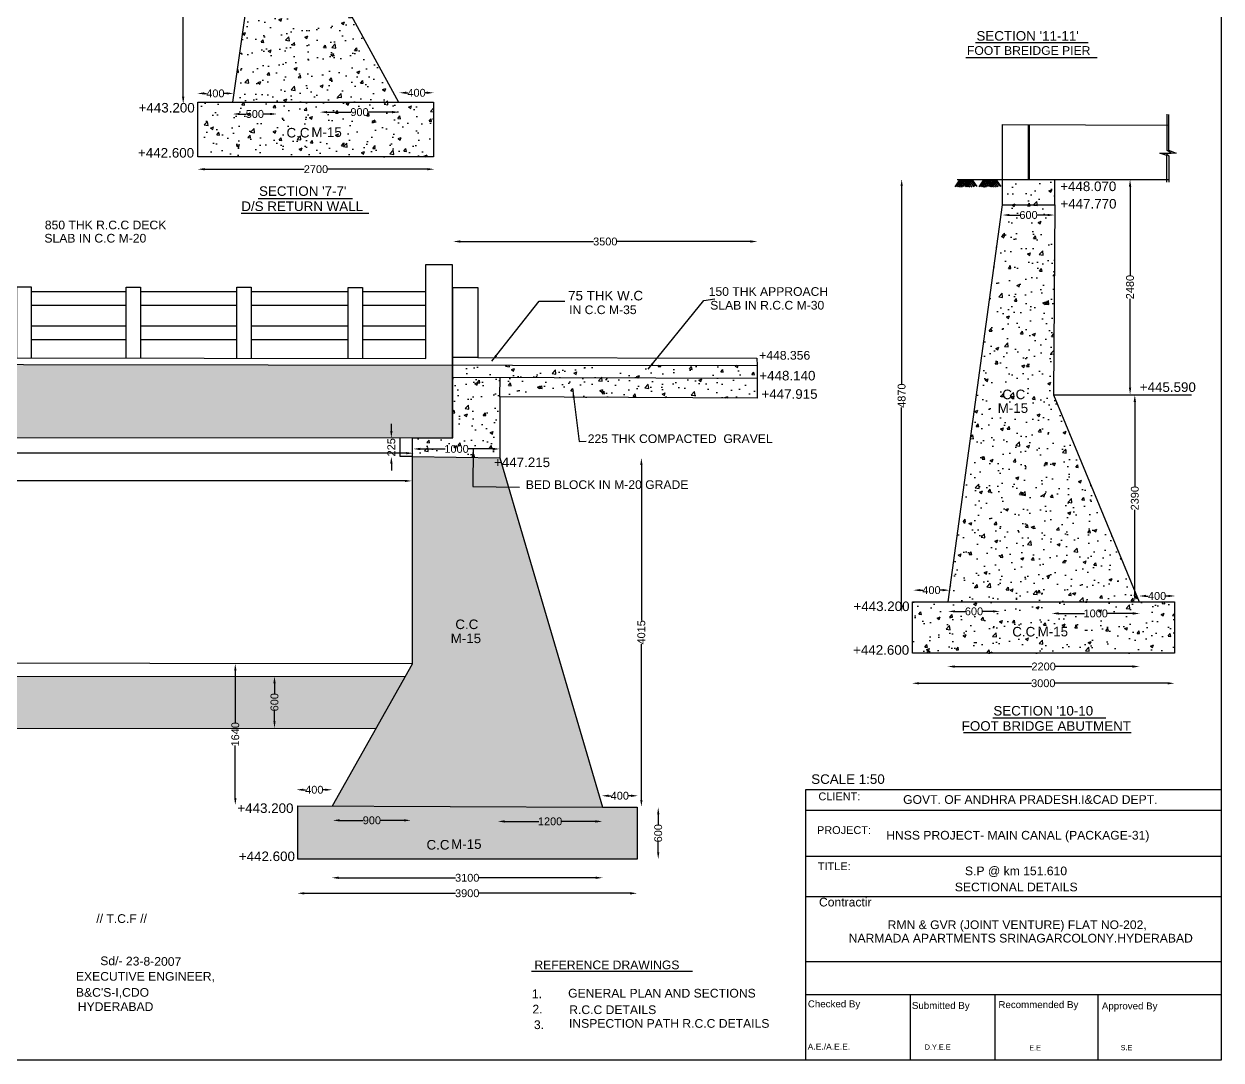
# Model space of a CAD drawing. Header units: millimetres. Extents: x 1232 to 35454, y 1325 to 26081.
# Drawn here: x 21684 to 35454, y 1325 to 13245 of the extents above; entities that cross this region are included whole.
import ezdxf

# ---------------------------------------------------------------- set-up
doc = ezdxf.new("R2010")
doc.units = ezdxf.units.MM
doc.header["$MEASUREMENT"] = 0
for name, color, linetype, plot in [('dim', 7, 'Continuous', False), ('dwg', 7, 'Continuous', False), ('dwg @ 1', 7, 'Continuous', False), ('text', 7, 'Continuous', False), ('text @ 1', 7, 'Continuous', False)]:
    doc.layers.add(name, color=color, linetype=linetype, plot=plot)
doc.styles.add('Notes', font='arial.ttf', dxfattribs={"height": 0.1})
doc.styles.get("Standard").update_dxf_attribs({"font": 'arial.ttf'})
doc.dimstyles.new('Civil', dxfattribs={"dimtxt": 90, "dimasz": 80, "dimexe": 0.1, "dimexo": 0.0625, "dimgap": 0.09, "dimtad": 0, "dimdec": 0, "dimzin": 12, "dimdsep": 46, "dimtxsty": 'Standard', "dimcen": 0.1, "dimse1": 1, "dimse2": 1, "dimadec": 0, "dimazin": 2, "dimtfac": 1, "dimtdec": 0, "dimtofl": 0, "dimtmove": 0, "dimatfit": 3, "dimfxl": 1, "dimfrac": 1, "dimtolj": 1, "dimtzin": 0, "dimarcsym": 0})
pattern_1 = [(50, (0, 0), (358.63, -31.376), [37.5, -412.5]), (355, (0, 0), (-69.3757, 376.096), [30, -330]), (100.4514, (29.9, -2.6), (289.2544, 344.72), [31.87, -350.571]), (46.1842, (0, 100), (533.6207, -82.7596), [56.25, -618.75]), (96.6356, (44.47, 93.1), (467.331, 487.059), [47.805, -525.857]), (351.1842, (0, 100), (467.331, 487.059), [45, -495]), (21, (50, 75), (298.4535, -201.3094), [37.5, -412.5]), (326, (50, 75), (121.6577, 362.575), [30, -330]), (71.4514, (74.87, 58.22), (420.1112, 161.2656), [31.87, -350.571]), (37.5, (0, 0), (6.07993, 166.44693), [0, -326, 0, -335, 0, -331.25]), (7.5, (0, 0), (131.5348, 197.20586), [0, -191, 0, -318.5, 0, -126.25]), (327.5, (-111.5, 0), (266.9112, -11.27744), [0, -125, 0, -390, 0, -517.5]), (317.5, (-161.5, 0), (291.5931, 50.0525), [0, -162.5, 0, -259, 0, -367.5])]

# ---------------------------------------------------------------- blocks, each defined once
blk = doc.blocks.new('*D62')
at = {"layer": 'Defpoints', "color": 0, "transparency": 16777216}
for p in [(32938, 11160), (33540, 11160), (33540, 11047)]:
    blk.add_point(p, dxfattribs=at)
at = {"layer": 'dim', "color": 0, "lineweight": -2, "transparency": 16777216}
for p, q in [((33018, 11047), (33140, 11047)), ((33460, 11047), (33339, 11047))]:
    blk.add_line(p, q, dxfattribs=at)
at = {"layer": 'dim', "color": 0, "transparency": 16777216}
for points in [[(33018, 11060), (33018, 11034), (32938, 11047)], [(33460, 11060), (33460, 11034), (33540, 11047)]]:
    blk.add_solid(points, dxfattribs=at)
at = {"layer": 'dim', "color": 0, "transparency": 16777216, "insert": (33239, 11047), "char_height": 90, "attachment_point": 5}
blk.add_mtext('\\A1;600', dxfattribs=at)
blk = doc.blocks.new('*D63')
at = {"layer": 'Defpoints', "color": 0, "transparency": 16777216}
for p in [(34376, 11454), (34376, 8982), (34407, 8982)]:
    blk.add_point(p, dxfattribs=at)
at = {"layer": 'dim', "color": 0, "lineweight": -2, "transparency": 16777216}
for p, q in [((34407, 11374), (34407, 10353)), ((34407, 9062), (34407, 10083))]:
    blk.add_line(p, q, dxfattribs=at)
at = {"layer": 'dim', "color": 0, "transparency": 16777216}
for points in [[(34394, 11374), (34421, 11374), (34407, 11454)], [(34394, 9062), (34421, 9062), (34407, 8982)]]:
    blk.add_solid(points, dxfattribs=at)
at = {"layer": 'dim', "color": 0, "transparency": 16777216, "insert": (34407, 10218), "char_height": 90, "attachment_point": 5, "rotation": 90}
blk.add_mtext('\\A1;2480', dxfattribs=at)
blk = doc.blocks.new('*D64')
at = {"layer": 'Defpoints', "color": 0, "transparency": 16777216}
for p in [(34330, 8977), (34330, 6600), (34462, 6600)]:
    blk.add_point(p, dxfattribs=at)
at = {"layer": 'dim', "color": 0, "lineweight": -2, "transparency": 16777216}
for p, q in [((34462, 8897), (34462, 7924)), ((34462, 6680), (34462, 7654))]:
    blk.add_line(p, q, dxfattribs=at)
at = {"layer": 'dim', "color": 0, "transparency": 16777216}
for points in [[(34448, 8897), (34475, 8897), (34462, 8977)], [(34448, 6680), (34475, 6680), (34462, 6600)]]:
    blk.add_solid(points, dxfattribs=at)
at = {"layer": 'dim', "color": 0, "transparency": 16777216, "insert": (34462, 7789), "char_height": 90, "attachment_point": 5, "rotation": 90}
blk.add_mtext('\\A1;2390', dxfattribs=at)
blk = doc.blocks.new('*D65')
at = {"layer": 'Defpoints', "color": 0, "transparency": 16777216}
for p in [(31916, 6692), (32330, 6731), (32330, 6692)]:
    blk.add_point(p, dxfattribs=at)
at = {"layer": 'dim', "color": 0, "lineweight": -2, "transparency": 16777216}
for p, q in [((31996, 6731), (32022, 6731)), ((32250, 6731), (32224, 6731))]:
    blk.add_line(p, q, dxfattribs=at)
at = {"layer": 'dim', "color": 0, "transparency": 16777216}
for points in [[(31996, 6745), (31996, 6718), (31916, 6731)], [(32250, 6745), (32250, 6718), (32330, 6731)]]:
    blk.add_solid(points, dxfattribs=at)
at = {"layer": 'dim', "color": 0, "transparency": 16777216, "insert": (32123, 6731), "char_height": 90, "attachment_point": 5}
blk.add_mtext('\\A1;400', dxfattribs=at)
blk = doc.blocks.new('*D66')
at = {"layer": 'Defpoints', "color": 0, "transparency": 16777216}
for p in [(34511, 6708), (34926, 6708), (34926, 6664)]:
    blk.add_point(p, dxfattribs=at)
at = {"layer": 'dim', "color": 0, "lineweight": -2, "transparency": 16777216}
for p, q in [((34591, 6664), (34617, 6664)), ((34846, 6664), (34820, 6664))]:
    blk.add_line(p, q, dxfattribs=at)
at = {"layer": 'dim', "color": 0, "transparency": 16777216}
for points in [[(34591, 6678), (34591, 6651), (34511, 6664)], [(34846, 6678), (34846, 6651), (34926, 6664)]]:
    blk.add_solid(points, dxfattribs=at)
at = {"layer": 'dim', "color": 0, "transparency": 16777216, "insert": (34718, 6664), "char_height": 90, "attachment_point": 5}
blk.add_mtext('\\A1;400', dxfattribs=at)
blk = doc.blocks.new('*D67')
at = {"layer": 'Defpoints', "color": 0, "transparency": 16777216}
for p in [(31900, 5683), (34918, 5683), (34918, 5660)]:
    blk.add_point(p, dxfattribs=at)
at = {"layer": 'dim', "color": 0, "lineweight": -2, "transparency": 16777216}
for p, q in [((31980, 5660), (33275, 5660)), ((34838, 5660), (33543, 5660))]:
    blk.add_line(p, q, dxfattribs=at)
at = {"layer": 'dim', "color": 0, "transparency": 16777216}
for points in [[(31980, 5673), (31980, 5646), (31900, 5660)], [(34838, 5673), (34838, 5646), (34918, 5660)]]:
    blk.add_solid(points, dxfattribs=at)
at = {"layer": 'dim', "color": 0, "transparency": 16777216, "insert": (33409, 5660), "char_height": 90, "attachment_point": 5}
blk.add_mtext('\\A1;3000', dxfattribs=at)
blk = doc.blocks.new('*D68')
at = {"layer": 'Defpoints', "color": 0, "transparency": 16777216}
for p in [(32310, 5861), (34515, 5861), (34515, 5853)]:
    blk.add_point(p, dxfattribs=at)
at = {"layer": 'dim', "color": 0, "lineweight": -2, "transparency": 16777216}
for p, q in [((32390, 5853), (33278, 5853)), ((34435, 5853), (33548, 5853))]:
    blk.add_line(p, q, dxfattribs=at)
at = {"layer": 'dim', "color": 0, "transparency": 16777216}
for points in [[(32390, 5866), (32390, 5839), (32310, 5853)], [(34435, 5866), (34435, 5839), (34515, 5853)]]:
    blk.add_solid(points, dxfattribs=at)
at = {"layer": 'dim', "color": 0, "transparency": 16777216, "insert": (33413, 5853), "char_height": 90, "attachment_point": 5}
blk.add_mtext('\\A1;2200', dxfattribs=at)
blk = doc.blocks.new('*D69')
at = {"layer": 'Defpoints', "color": 0, "transparency": 16777216}
for p in [(32314, 6491), (32910, 6491), (32910, 6487)]:
    blk.add_point(p, dxfattribs=at)
at = {"layer": 'dim', "color": 0, "lineweight": -2, "transparency": 16777216}
for p, q in [((32394, 6487), (32512, 6487)), ((32830, 6487), (32712, 6487))]:
    blk.add_line(p, q, dxfattribs=at)
at = {"layer": 'dim', "color": 0, "transparency": 16777216}
for points in [[(32394, 6500), (32394, 6474), (32314, 6487)], [(32830, 6500), (32830, 6474), (32910, 6487)]]:
    blk.add_solid(points, dxfattribs=at)
at = {"layer": 'dim', "color": 0, "transparency": 16777216, "insert": (32612, 6487), "char_height": 90, "attachment_point": 5}
blk.add_mtext('\\A1;600', dxfattribs=at)
blk = doc.blocks.new('*D70')
at = {"layer": 'Defpoints', "color": 0, "transparency": 16777216}
for p in [(33506, 6463), (34519, 6463), (34519, 6463)]:
    blk.add_point(p, dxfattribs=at)
at = {"layer": 'dim', "color": 0, "lineweight": -2, "transparency": 16777216}
for p, q in [((33586, 6463), (33882, 6463)), ((34439, 6463), (34142, 6463))]:
    blk.add_line(p, q, dxfattribs=at)
at = {"layer": 'dim', "color": 0, "transparency": 16777216}
for points in [[(33586, 6477), (33586, 6450), (33506, 6463)], [(34439, 6477), (34439, 6450), (34519, 6463)]]:
    blk.add_solid(points, dxfattribs=at)
at = {"layer": 'dim', "color": 0, "transparency": 16777216, "insert": (34012, 6463), "char_height": 90, "attachment_point": 5}
blk.add_mtext('\\A1;1000', dxfattribs=at)
blk = doc.blocks.new('*D71')
at = {"layer": 'Defpoints', "color": 0, "transparency": 16777216}
for p in [(31695, 11460), (31780, 11460), (31695, 6477)]:
    blk.add_point(p, dxfattribs=at)
at = {"layer": 'dim', "color": 0, "lineweight": -2, "transparency": 16777216}
for p, q in [((31780, 11380), (31780, 9105)), ((31780, 6557), (31780, 8833))]:
    blk.add_line(p, q, dxfattribs=at)
at = {"layer": 'dim', "color": 0, "transparency": 16777216}
for points in [[(31767, 11380), (31793, 11380), (31780, 11460)], [(31767, 6557), (31793, 6557), (31780, 6477)]]:
    blk.add_solid(points, dxfattribs=at)
at = {"layer": 'dim', "color": 0, "transparency": 16777216, "insert": (31780, 8969), "char_height": 90, "attachment_point": 5, "rotation": 90}
blk.add_mtext('\\A1;4870', dxfattribs=at)
blk = doc.blocks.new('*D72')
at = {"layer": 'Defpoints', "color": 0, "transparency": 16777216}
for p in [(24829, 3289), (28737, 3289), (28737, 3244)]:
    blk.add_point(p, dxfattribs=at)
at = {"layer": 'dim', "color": 0, "lineweight": -2, "transparency": 16777216}
for p, q in [((24909, 3244), (26649, 3244)), ((28657, 3244), (26917, 3244))]:
    blk.add_line(p, q, dxfattribs=at)
at = {"layer": 'dim', "color": 0, "transparency": 16777216}
for points in [[(24909, 3257), (24909, 3230), (24829, 3244)], [(28657, 3257), (28657, 3230), (28737, 3244)]]:
    blk.add_solid(points, dxfattribs=at)
at = {"layer": 'dim', "color": 0, "transparency": 16777216, "insert": (26783, 3244), "char_height": 90, "attachment_point": 5}
blk.add_mtext('\\A1;3900', dxfattribs=at)
blk = doc.blocks.new('*D73')
at = {"layer": 'Defpoints', "color": 0, "transparency": 16777216}
for p in [(25225, 3414), (28341, 3422), (28341, 3414)]:
    blk.add_point(p, dxfattribs=at)
at = {"layer": 'dim', "color": 0, "lineweight": -2, "transparency": 16777216}
for p, q in [((25305, 3422), (26649, 3422)), ((28261, 3422), (26917, 3422))]:
    blk.add_line(p, q, dxfattribs=at)
at = {"layer": 'dim', "color": 0, "transparency": 16777216}
for points in [[(25305, 3436), (25305, 3409), (25225, 3422)], [(28261, 3436), (28261, 3409), (28341, 3422)]]:
    blk.add_solid(points, dxfattribs=at)
at = {"layer": 'dim', "color": 0, "transparency": 16777216, "insert": (26783, 3422), "char_height": 90, "attachment_point": 5}
blk.add_mtext('\\A1;3100', dxfattribs=at)
blk = doc.blocks.new('*D74')
at = {"layer": 'Defpoints', "color": 0, "transparency": 16777216}
for p in [(25237, 4071), (26136, 4083), (26136, 4071)]:
    blk.add_point(p, dxfattribs=at)
at = {"layer": 'dim', "color": 0, "lineweight": -2, "transparency": 16777216}
for p, q in [((25317, 4083), (25587, 4083)), ((26056, 4083), (25786, 4083))]:
    blk.add_line(p, q, dxfattribs=at)
at = {"layer": 'dim', "color": 0, "transparency": 16777216}
for points in [[(25317, 4096), (25317, 4070), (25237, 4083)], [(26056, 4096), (26056, 4070), (26136, 4083)]]:
    blk.add_solid(points, dxfattribs=at)
at = {"layer": 'dim', "color": 0, "transparency": 16777216, "insert": (25686, 4083), "char_height": 90, "attachment_point": 5}
blk.add_mtext('\\A1;900', dxfattribs=at)
blk = doc.blocks.new('*D75')
at = {"layer": 'Defpoints', "color": 0, "transparency": 16777216}
for p in [(27135, 4062), (28337, 4071), (28337, 4062)]:
    blk.add_point(p, dxfattribs=at)
at = {"layer": 'dim', "color": 0, "lineweight": -2, "transparency": 16777216}
for p, q in [((27215, 4071), (27606, 4071)), ((28257, 4071), (27866, 4071))]:
    blk.add_line(p, q, dxfattribs=at)
at = {"layer": 'dim', "color": 0, "transparency": 16777216}
for points in [[(27215, 4084), (27215, 4057), (27135, 4071)], [(28257, 4084), (28257, 4057), (28337, 4071)]]:
    blk.add_solid(points, dxfattribs=at)
at = {"layer": 'dim', "color": 0, "transparency": 16777216, "insert": (27736, 4071), "char_height": 90, "attachment_point": 5}
blk.add_mtext('\\A1;1200', dxfattribs=at)
blk = doc.blocks.new('*D76')
at = {"layer": 'Defpoints', "color": 0, "transparency": 16777216}
for p in [(28868, 4233), (28868, 3637), (28980, 3637)]:
    blk.add_point(p, dxfattribs=at)
at = {"layer": 'dim', "color": 0, "lineweight": -2, "transparency": 16777216}
for p, q in [((28980, 4153), (28980, 4034)), ((28980, 3717), (28980, 3835))]:
    blk.add_line(p, q, dxfattribs=at)
at = {"layer": 'dim', "color": 0, "transparency": 16777216}
for points in [[(28967, 4153), (28993, 4153), (28980, 4233)], [(28967, 3717), (28993, 3717), (28980, 3637)]]:
    blk.add_solid(points, dxfattribs=at)
at = {"layer": 'dim', "color": 0, "transparency": 16777216, "insert": (28980, 3935), "char_height": 90, "attachment_point": 5, "rotation": 90}
blk.add_mtext('\\A1;600', dxfattribs=at)
blk = doc.blocks.new('*D77')
at = {"layer": 'Defpoints', "color": 0, "transparency": 16777216}
for p in [(28746, 4366), (28330, 4233), (28746, 4233)]:
    blk.add_point(p, dxfattribs=at)
at = {"layer": 'dim', "color": 0, "lineweight": -2, "transparency": 16777216}
for p, q in [((28410, 4366), (28437, 4366)), ((28666, 4366), (28639, 4366))]:
    blk.add_line(p, q, dxfattribs=at)
at = {"layer": 'dim', "color": 0, "transparency": 16777216}
for points in [[(28410, 4379), (28410, 4352), (28330, 4366)], [(28666, 4379), (28666, 4352), (28746, 4366)]]:
    blk.add_solid(points, dxfattribs=at)
at = {"layer": 'dim', "color": 0, "transparency": 16777216, "insert": (28538, 4366), "char_height": 90, "attachment_point": 5}
blk.add_mtext('\\A1;400', dxfattribs=at)
blk = doc.blocks.new('*D78')
at = {"layer": 'Defpoints', "color": 0, "transparency": 16777216}
for p in [(25229, 4435), (24819, 4233), (25229, 4233)]:
    blk.add_point(p, dxfattribs=at)
at = {"layer": 'dim', "color": 0, "lineweight": -2, "transparency": 16777216}
for p, q in [((24899, 4435), (24922, 4435)), ((25149, 4435), (25125, 4435))]:
    blk.add_line(p, q, dxfattribs=at)
at = {"layer": 'dim', "color": 0, "transparency": 16777216}
for points in [[(24899, 4448), (24899, 4422), (24819, 4435)], [(25149, 4448), (25149, 4422), (25229, 4435)]]:
    blk.add_solid(points, dxfattribs=at)
at = {"layer": 'dim', "color": 0, "transparency": 16777216, "insert": (25024, 4435), "char_height": 90, "attachment_point": 5}
blk.add_mtext('\\A1;400', dxfattribs=at)
blk = doc.blocks.new('*D79')
at = {"layer": 'Defpoints', "color": 0, "transparency": 16777216}
for p in [(24435, 5741), (24435, 5143), (24566, 5143)]:
    blk.add_point(p, dxfattribs=at)
at = {"layer": 'dim', "color": 0, "lineweight": -2, "transparency": 16777216}
for p, q in [((24566, 5661), (24566, 5541)), ((24566, 5223), (24566, 5342))]:
    blk.add_line(p, q, dxfattribs=at)
at = {"layer": 'dim', "color": 0, "transparency": 16777216}
for points in [[(24553, 5661), (24579, 5661), (24566, 5741)], [(24553, 5223), (24579, 5223), (24566, 5143)]]:
    blk.add_solid(points, dxfattribs=at)
at = {"layer": 'dim', "color": 0, "transparency": 16777216, "insert": (24566, 5442), "char_height": 90, "attachment_point": 5, "rotation": 90}
blk.add_mtext('\\A1;600', dxfattribs=at)
blk = doc.blocks.new('*D80')
at = {"layer": 'Defpoints', "color": 0, "transparency": 16777216}
for p in [(24072, 5885), (24072, 4260), (24115, 4260)]:
    blk.add_point(p, dxfattribs=at)
at = {"layer": 'dim', "color": 0, "lineweight": -2, "transparency": 16777216}
for p, q in [((24115, 5805), (24115, 5203)), ((24115, 4340), (24115, 4943))]:
    blk.add_line(p, q, dxfattribs=at)
at = {"layer": 'dim', "color": 0, "transparency": 16777216}
for points in [[(24102, 5805), (24129, 5805), (24115, 5885)], [(24102, 4340), (24129, 4340), (24115, 4260)]]:
    blk.add_solid(points, dxfattribs=at)
at = {"layer": 'dim', "color": 0, "transparency": 16777216, "insert": (24115, 5073), "char_height": 90, "attachment_point": 5, "rotation": 90}
blk.add_mtext('\\A1;1640', dxfattribs=at)
blk = doc.blocks.new('*D81')
at = {"layer": 'Defpoints', "color": 0, "transparency": 16777216}
for p in [(28786, 8253), (28871, 8253), (28871, 4239)]:
    blk.add_point(p, dxfattribs=at)
at = {"layer": 'dim', "color": 0, "lineweight": -2, "transparency": 16777216}
for p, q in [((28786, 8173), (28786, 6383)), ((28786, 4319), (28786, 6109))]:
    blk.add_line(p, q, dxfattribs=at)
at = {"layer": 'dim', "color": 0, "transparency": 16777216}
for points in [[(28773, 8173), (28799, 8173), (28786, 8253)], [(28773, 4319), (28799, 4319), (28786, 4239)]]:
    blk.add_solid(points, dxfattribs=at)
at = {"layer": 'dim', "color": 0, "transparency": 16777216, "insert": (28786, 6246), "char_height": 90, "attachment_point": 5, "rotation": 90}
blk.add_mtext('\\A1;4015', dxfattribs=at)
blk = doc.blocks.new('*D82')
at = {"layer": 'Defpoints', "color": 0, "transparency": 16777216}
for p in [(26163, 8338), (27157, 8356), (27157, 8338)]:
    blk.add_point(p, dxfattribs=at)
at = {"layer": 'dim', "color": 0, "lineweight": -2, "transparency": 16777216}
for p, q in [((26243, 8356), (26530, 8356)), ((27077, 8356), (26790, 8356))]:
    blk.add_line(p, q, dxfattribs=at)
at = {"layer": 'dim', "color": 0, "transparency": 16777216}
for points in [[(26243, 8369), (26243, 8342), (26163, 8356)], [(27077, 8369), (27077, 8342), (27157, 8356)]]:
    blk.add_solid(points, dxfattribs=at)
at = {"layer": 'dim', "color": 0, "transparency": 16777216, "insert": (26660, 8356), "char_height": 90, "attachment_point": 5}
blk.add_mtext('\\A1;1000', dxfattribs=at)
blk = doc.blocks.new('*D83')
at = {"layer": 'Defpoints', "color": 0, "transparency": 16777216}
for p in [(26010, 8483), (25910, 8267), (26010, 8267)]:
    blk.add_point(p, dxfattribs=at)
at = {"layer": 'dim', "color": 0, "lineweight": -2, "transparency": 16777216}
for p, q in [((25910, 8563), (25910, 8643)), ((25910, 8187), (25910, 8107))]:
    blk.add_line(p, q, dxfattribs=at)
at = {"layer": 'dim', "color": 0, "transparency": 16777216}
for points in [[(25897, 8563), (25924, 8563), (25910, 8483)], [(25897, 8187), (25924, 8187), (25910, 8267)]]:
    blk.add_solid(points, dxfattribs=at)
at = {"layer": 'dim', "color": 0, "transparency": 16777216, "insert": (25910, 8375), "char_height": 90, "attachment_point": 5, "rotation": 90}
blk.add_mtext('\\A1;225', dxfattribs=at)
blk = doc.blocks.new('*D84')
at = {"layer": 'Defpoints', "color": 0, "transparency": 16777216}
for p in [(16603, 8356), (16603, 8307), (26163, 8356)]:
    blk.add_point(p, dxfattribs=at)
at = {"layer": 'dim', "color": 0, "lineweight": -2, "transparency": 16777216}
for p, q in [((16683, 8307), (21249, 8307)), ((26083, 8307), (21517, 8307))]:
    blk.add_line(p, q, dxfattribs=at)
at = {"layer": 'dim', "color": 0, "transparency": 16777216}
for points in [[(16683, 8320), (16683, 8294), (16603, 8307)], [(26083, 8320), (26083, 8294), (26163, 8307)]]:
    blk.add_solid(points, dxfattribs=at)
at = {"layer": 'dim', "color": 0, "transparency": 16777216, "insert": (21383, 8307), "char_height": 90, "attachment_point": 5}
blk.add_mtext('\\A1;9560', dxfattribs=at)
blk = doc.blocks.new('*D89')
at = {"layer": 'Defpoints', "color": 0, "transparency": 16777216}
for p in [(6039, 8015), (26146, 8015), (26146, 7988)]:
    blk.add_point(p, dxfattribs=at)
at = {"layer": 'dim', "color": 0, "lineweight": -2, "transparency": 16777216}
for p, q in [((6119, 7988), (15922, 7988)), ((26066, 7988), (16262, 7988))]:
    blk.add_line(p, q, dxfattribs=at)
at = {"layer": 'dim', "color": 0, "transparency": 16777216}
for points in [[(6119, 8001), (6119, 7975), (6039, 7988)], [(26066, 8001), (26066, 7975), (26146, 7988)]]:
    blk.add_solid(points, dxfattribs=at)
at = {"layer": 'dim', "color": 0, "transparency": 16777216, "insert": (16092, 7988), "char_height": 90, "attachment_point": 5}
blk.add_mtext('\\A1;20120', dxfattribs=at)
blk = doc.blocks.new('*D104')
at = {"layer": 'Defpoints', "color": 0, "transparency": 16777216}
for p in [(26623, 10783), (30120, 10783), (30120, 10742)]:
    blk.add_point(p, dxfattribs=at)
at = {"layer": 'dim', "color": 0, "lineweight": -2, "transparency": 16777216}
for p, q in [((26703, 10742), (28237, 10742)), ((30040, 10742), (28506, 10742))]:
    blk.add_line(p, q, dxfattribs=at)
at = {"layer": 'dim', "color": 0, "transparency": 16777216}
for points in [[(26703, 10756), (26703, 10729), (26623, 10742)], [(30040, 10756), (30040, 10729), (30120, 10742)]]:
    blk.add_solid(points, dxfattribs=at)
at = {"layer": 'dim', "color": 0, "transparency": 16777216, "insert": (28371, 10742), "char_height": 90, "attachment_point": 5}
blk.add_mtext('\\A1;3500', dxfattribs=at)
blk = doc.blocks.new('*D105')
at = {"layer": 'Defpoints', "color": 0, "transparency": 16777216}
for p in [(23681, 11621), (26404, 11621), (26404, 11574)]:
    blk.add_point(p, dxfattribs=at)
at = {"layer": 'dim', "color": 0, "lineweight": -2, "transparency": 16777216}
for p, q in [((23761, 11574), (24908, 11574)), ((26324, 11574), (25178, 11574))]:
    blk.add_line(p, q, dxfattribs=at)
at = {"layer": 'dim', "color": 0, "transparency": 16777216}
for points in [[(23761, 11587), (23761, 11561), (23681, 11574)], [(26324, 11587), (26324, 11561), (26404, 11574)]]:
    blk.add_solid(points, dxfattribs=at)
at = {"layer": 'dim', "color": 0, "transparency": 16777216, "insert": (25043, 11574), "char_height": 90, "attachment_point": 5}
blk.add_mtext('\\A1;2700', dxfattribs=at)
blk = doc.blocks.new('*D106')
at = {"layer": 'Defpoints', "color": 0, "transparency": 16777216}
for p in [(24087, 12241), (24594, 12241), (24594, 12209)]:
    blk.add_point(p, dxfattribs=at)
at = {"layer": 'dim', "color": 0, "lineweight": -2, "transparency": 16777216}
for p, q in [((24167, 12209), (24241, 12209)), ((24514, 12209), (24440, 12209))]:
    blk.add_line(p, q, dxfattribs=at)
at = {"layer": 'dim', "color": 0, "transparency": 16777216}
for points in [[(24167, 12223), (24167, 12196), (24087, 12209)], [(24514, 12223), (24514, 12196), (24594, 12209)]]:
    blk.add_solid(points, dxfattribs=at)
at = {"layer": 'dim', "color": 0, "transparency": 16777216, "insert": (24340, 12209), "char_height": 90, "attachment_point": 5}
blk.add_mtext('\\A1;500', dxfattribs=at)
blk = doc.blocks.new('*D107')
at = {"layer": 'Defpoints', "color": 0, "transparency": 16777216}
for p in [(25090, 12238), (25999, 12238), (25999, 12231)]:
    blk.add_point(p, dxfattribs=at)
at = {"layer": 'dim', "color": 0, "lineweight": -2, "transparency": 16777216}
for p, q in [((25170, 12231), (25445, 12231)), ((25919, 12231), (25643, 12231))]:
    blk.add_line(p, q, dxfattribs=at)
at = {"layer": 'dim', "color": 0, "transparency": 16777216}
for points in [[(25170, 12244), (25170, 12217), (25090, 12231)], [(25919, 12244), (25919, 12217), (25999, 12231)]]:
    blk.add_solid(points, dxfattribs=at)
at = {"layer": 'dim', "color": 0, "transparency": 16777216, "insert": (25544, 12231), "char_height": 90, "attachment_point": 5}
blk.add_mtext('\\A1;900', dxfattribs=at)
blk = doc.blocks.new('*D108')
at = {"layer": 'Defpoints', "color": 0, "transparency": 16777216}
for p in [(26002, 12439), (26397, 12453), (26397, 12439)]:
    blk.add_point(p, dxfattribs=at)
at = {"layer": 'dim', "color": 0, "lineweight": -2, "transparency": 16777216}
for p, q in [((26082, 12453), (26099, 12453)), ((26317, 12453), (26301, 12453))]:
    blk.add_line(p, q, dxfattribs=at)
at = {"layer": 'dim', "color": 0, "transparency": 16777216}
for points in [[(26082, 12467), (26082, 12440), (26002, 12453)], [(26317, 12467), (26317, 12440), (26397, 12453)]]:
    blk.add_solid(points, dxfattribs=at)
at = {"layer": 'dim', "color": 0, "transparency": 16777216, "insert": (26200, 12453), "char_height": 90, "attachment_point": 5}
blk.add_mtext('\\A1;400', dxfattribs=at)
blk = doc.blocks.new('*D109')
at = {"layer": 'Defpoints', "color": 0, "transparency": 16777216}
for p in [(23678, 12446), (24094, 12446), (24094, 12446)]:
    blk.add_point(p, dxfattribs=at)
at = {"layer": 'dim', "color": 0, "lineweight": -2, "transparency": 16777216}
for p, q in [((23758, 12446), (23785, 12446)), ((24014, 12446), (23987, 12446))]:
    blk.add_line(p, q, dxfattribs=at)
at = {"layer": 'dim', "color": 0, "transparency": 16777216}
for points in [[(23758, 12459), (23758, 12433), (23678, 12446)], [(24014, 12459), (24014, 12433), (24094, 12446)]]:
    blk.add_solid(points, dxfattribs=at)
at = {"layer": 'dim', "color": 0, "transparency": 16777216, "insert": (23886, 12446), "char_height": 90, "attachment_point": 5}
blk.add_mtext('\\A1;400', dxfattribs=at)
blk = doc.blocks.new('*D110')
at = {"layer": 'Defpoints', "color": 0, "transparency": 16777216}
for p in [(23476, 15962), (23516, 15962), (23476, 12328)]:
    blk.add_point(p, dxfattribs=at)
at = {"layer": 'dim', "color": 0, "lineweight": -2, "transparency": 16777216}
for p, q in [((23516, 15882), (23516, 14279)), ((23516, 12408), (23516, 14011))]:
    blk.add_line(p, q, dxfattribs=at)
at = {"layer": 'dim', "color": 0, "transparency": 16777216}
for points in [[(23502, 15882), (23529, 15882), (23516, 15962)], [(23502, 12408), (23529, 12408), (23516, 12328)]]:
    blk.add_solid(points, dxfattribs=at)
at = {"layer": 'dim', "color": 0, "transparency": 16777216, "insert": (23516, 14145), "char_height": 90, "attachment_point": 5, "rotation": 90}
blk.add_mtext('\\A1;3640', dxfattribs=at)

msp = doc.modelspace()

# ---------------------------------------------------------------- hatches: boundary and pattern name
at = {"layer": 'dwg'}
h = msp.add_hatch(dxfattribs=at)
h.set_pattern_fill('AR-CONC', color=256, scale=50, style=0)
h.set_pattern_definition([(50, (0, 0), (358.63, -31.376), [37.5, -412.5]), (355, (0, 0), (-69.3757, 376.096), [30, -330]), (100.4514, (29.9, -2.6), (289.2547, 344.7198), [31.87, -350.571]), (46.1842, (0, 100), (533.6205, -82.7595), [56.25, -618.75]), (96.6356, (44.47, 93.1), (467.331, 487.059), [47.805, -525.8565]), (351.1842, (0, 100), (467.331, 487.059), [45, -495]), (21, (50, 75), (298.4535, -201.3094), [37.5, -412.5]), (326, (50, 75), (121.6577, 362.575), [30, -330]), (71.4514, (74.87, 58.22), (420.1113, 161.2652), [31.87, -350.571]), (37.5, (0, 0), (6.07993, 166.44693), [0, -326, 0, -335, 0, -331.25]), (7.5, (0, 0), (131.5348, 197.2059), [0, -191, 0, -318.5, 0, -126.25]), (327.5, (-111.5, 0), (266.9112, -11.27744), [0, -125, 0, -390, 0, -517.5]), (317.5, (-161.5, 0), (291.593, 50.0525), [0, -162.5, 0, -259, 0, -367.5])])
h.paths.add_polyline_path([(30119.4, 9170.5), (27160.7, 9180.5), (27157.7, 8956.3), (30119.4, 8938.8)])
h.paths.add_polyline_path([(27157.7, 8956.3), (27160.7, 9180.5), (26616.7, 9182.4), (26616.7, 8482.6), (26153.5, 8482.6), (26153.5, 8267.5), (27157.7, 8252.8)])
h.paths.add_polyline_path([(30119.4, 9317.6), (26616.7, 9322.2), (26616.7, 9182.4), (30119.4, 9170.5)])
h.paths.add_polyline_path([(26493.6, 8262.3), (26818.3, 8262.3), (26818.3, 8447.8), (26493.6, 8447.8)], flags=25)
at = {"layer": 'dwg @ 1'}
h = msp.add_hatch(dxfattribs=at)
h.set_pattern_fill('AR-CONC', color=256, scale=50)
h.set_pattern_definition(pattern_1)
h.paths.add_polyline_path([(26394.4, 12346.3), (23683.5, 12346.3), (23683.5, 11716.5), (26394.4, 11716.5)])
h.paths.add_polyline_path([(25106.4, 13972.4), (25106.4, 15976.2), (24605.4, 15976.2), (24088.1, 12346.3), (25992.5, 12346.3)])
h.paths.add_polyline_path([(24961.9, 11915), (25368.2, 11915), (25368.2, 12083.5), (24961.9, 12083.5)], flags=24)
h.paths.add_polyline_path([(24675.6, 11908.8), (24997.1, 11908.8), (24997.1, 12079.4), (24675.6, 12079.4)], flags=24)
h.paths.add_polyline_path([(24625.5, 13619.4), (25031.8, 13619.4), (25031.8, 13787.9), (24625.5, 13787.9)], flags=24)
h.paths.add_polyline_path([(24680.4, 13785.2), (25002, 13785.2), (25002, 13955.9), (24680.4, 13955.9)], flags=24)
h = msp.add_hatch(dxfattribs=at)
h.set_pattern_fill('AR-CONC', color=256, scale=50)
h.set_pattern_definition(pattern_1)
h.paths.add_polyline_path([(33543.3, 11453.6), (32938.3, 11453.6), (32938.3, 11164.3), (33541.7, 11164.3)])
h.paths.add_polyline_path([(33541.7, 11164.3), (32938.3, 11164.3), (32315.4, 6596.2), (34512.9, 6596.2), (33526.9, 8980.1)])
h.paths.add_polyline_path([(34916.9, 6596.2), (31904.4, 6596.2), (31904.4, 6007), (34916.9, 6007)])
h.paths.add_polyline_path([(32856.5, 8741), (33262.7, 8741), (33262.7, 8909.5), (32856.5, 8909.5)], flags=24)
h.paths.add_polyline_path([(32908.7, 8898.1), (33230.2, 8898.1), (33230.2, 9068.7), (32908.7, 9068.7)], flags=24)
h.paths.add_polyline_path([(33315.9, 6169.4), (33722.2, 6169.4), (33722.2, 6337.9), (33315.9, 6337.9)], flags=24)
h.paths.add_polyline_path([(33024, 6168), (33345.5, 6168), (33345.5, 6338.7), (33024, 6338.7)], flags=24)
h = msp.add_hatch(dxfattribs=at)
h.set_pattern_fill('AR-CONC', color=256, scale=50)
h.set_pattern_definition(pattern_1)
h.paths.add_polyline_path([(6028.3, 5906.2), (6028.3, 8279.6), (5034.5, 8279.6), (3823.4, 4252.1), (6909.4, 4252.1)])
h.paths.add_polyline_path([(26609.3, 9322.3), (5595.4, 9350.2), (5595.4, 8488.9), (6028.3, 8488.9), (26153.5, 8482.6), (26609.3, 8482.6)])
h.paths.add_polyline_path([(15040.2, 5732.5), (6106.1, 5760), (6425.3, 5160.9), (14913.8, 5152.8)])
h.paths.add_polyline_path([(7332.2, 4252.1), (3425, 4252.1), (3425, 3665.6), (7332.2, 3665.6)])
h.paths.add_polyline_path([(16591.9, 8263.5), (15591.9, 8263.5), (14718, 4254.5), (17424.5, 4254.5)])
h.paths.add_polyline_path([(17821.2, 4254.5), (14323.6, 4254.5), (14323.6, 3657.2), (17821.2, 3657.2)])
h.paths.add_polyline_path([(5071.5, 6280.9), (5393, 6280.9), (5393, 6451.5), (5071.5, 6451.5)], flags=24)
h.paths.add_polyline_path([(7428.7, 8482.2), (8130.1, 8482.2), (8130.1, 8650.7), (7428.7, 8650.7)], flags=9)
h.paths.add_polyline_path([(6451.1, 5138.6), (7152.5, 5138.6), (7152.5, 5307.1), (6451.1, 5307.1)], flags=9)
h.paths.add_polyline_path([(6447.3, 5612.2), (7148.7, 5612.2), (7148.7, 5780.7), (6447.3, 5780.7)], flags=9)
h.paths.add_polyline_path([(5450.2, 3737.2), (5856.5, 3737.2), (5856.5, 3905.7), (5450.2, 3905.7)], flags=24)
h.paths.add_polyline_path([(5164.3, 3734), (5485.8, 3734), (5485.8, 3904.7), (5164.3, 3904.7)], flags=24)
h.paths.add_polyline_path([(15970.9, 6109.1), (16340.3, 6109.1), (16340.3, 6262.3), (15970.9, 6262.3)], flags=24)
h.paths.add_polyline_path([(16014.5, 6261.7), (16336, 6261.7), (16336, 6432.4), (16014.5, 6432.4)], flags=24)
h.paths.add_polyline_path([(15944.4, 3773.8), (16313.7, 3773.8), (16313.7, 3927), (15944.4, 3927)], flags=24)
h.paths.add_polyline_path([(15641.9, 3766.8), (15963.4, 3766.8), (15963.4, 3937.4), (15641.9, 3937.4)], flags=24)
h = msp.add_hatch(dxfattribs=at)
h.set_pattern_fill('AR-CONC', color=256, scale=50)
h.set_pattern_definition(pattern_1)
h.paths.add_polyline_path([(26070, 5736.6), (17115.2, 5744), (17239.3, 5146.3), (25734.8, 5140.5)])
h.paths.add_polyline_path([(27157.7, 8252.8), (26153.5, 8267.5), (26153.5, 5885.2), (25233.1, 4248.4), (28340.4, 4234.9)])
h.paths.add_polyline_path([(28736, 4234.9), (28340.4, 4234.9), (24833.9, 4250.1), (24833.9, 3636.1), (28736, 3636.1)])
h.paths.add_polyline_path([(17651.8, 5609.7), (18353.2, 5609.7), (18353.2, 5778.1), (17651.8, 5778.1)], flags=9)
h.paths.add_polyline_path([(17646.1, 5116.7), (18347.4, 5116.7), (18347.4, 5285.2), (17646.1, 5285.2)], flags=9)
h.paths.add_polyline_path([(27062.8, 8117.1), (27764.2, 8117.1), (27764.2, 8285.6), (27062.8, 8285.6)], flags=9)
h.paths.add_polyline_path([(26564.2, 6092.2), (26970.5, 6092.2), (26970.5, 6260.7), (26564.2, 6260.7)], flags=24)
h.paths.add_polyline_path([(26617.8, 6253), (26939.3, 6253), (26939.3, 6423.6), (26617.8, 6423.6)], flags=24)
h.paths.add_polyline_path([(26569.6, 3724.9), (26975.9, 3724.9), (26975.9, 3893.4), (26569.6, 3893.4)], flags=24)
h.paths.add_polyline_path([(26285.9, 3716.9), (26607.5, 3716.9), (26607.5, 3887.5), (26285.9, 3887.5)], flags=24)

# ---------------------------------------------------------------- linework, layer by layer
msp.add_lwpolyline([(35453.3, 1325.3), (1231.8, 1325.3), (1231.8, 26081.2), (35453.3, 26081.2)], close=True)
at = {"layer": 'dwg'}
for points in [[(24088.1, 12346.3), (24605.4, 15976.2), (25106.4, 15976.2), (25106.4, 13972.4), (25992.5, 12346.3)], [(34831.8, 11423.7), (34831.8, 11732.4), (34748.5, 11758.4), (34880.4, 11758.4), (34833.6, 11787.9), (34833.6, 12205.9)], [(34850.9, 12204.2), (34850.9, 11793.1), (34936, 11758.4), (34826.6, 11749.7), (34852.7, 11727.2), (34852.7, 11425.4)], [(32938.3, 11164.3), (32938.3, 12087.3), (34850.9, 12079.6)], [(33237.4, 11453.6), (33237.4, 12086.1)], [(33248.6, 11453.6), (33248.6, 12086)], [(32444.2, 11453.6), (32390.4, 11371.4)], [(32462.4, 11453.6), (32410.9, 11372.9)], [(34852.7, 11453.6), (32416.9, 11453.6)], [(32475.3, 11453.6), (32428.3, 11366.1)], [(32444.2, 11453.6), (32472.3, 11369.1)], [(32496.5, 11453.6), (32445.7, 11362.3)], [(32462.4, 11453.6), (32492.8, 11373.7)], [(32510.9, 11453.6), (32472.3, 11369.1)], [(32475.3, 11453.6), (32523.8, 11372.9)], [(32532.2, 11453.6), (32492.8, 11373.7)], [(32496.5, 11453.6), (32541.3, 11372.9)], [(32554.2, 11453.6), (32509.4, 11372.9)], [(32510.9, 11453.6), (32565.5, 11369.1)], [(32575.4, 11453.6), (32523.8, 11372.9)], [(32532.2, 11453.6), (32589, 11366.9)], [(32590.6, 11453.6), (32541.3, 11372.9)], [(32554.2, 11453.6), (32608.8, 11372.2)], [(32575.4, 11453.6), (32626.2, 11377.5)], [(32590.6, 11453.6), (32644.4, 11373.7)], [(32721.7, 11453.6), (32667.9, 11371.4)], [(32739.9, 11453.6), (32688.3, 11372.9)], [(32752.8, 11453.6), (32705.8, 11366.1)], [(32721.7, 11453.6), (32749.8, 11369.1)], [(32774, 11453.6), (32723.2, 11362.3)], [(32739.9, 11453.6), (32770.2, 11373.7)], [(32788.4, 11453.6), (32749.8, 11369.1)], [(32752.8, 11453.6), (32801.3, 11372.9)], [(32809.7, 11453.6), (32770.2, 11373.7)], [(32774, 11453.6), (32818.8, 11372.9)], [(32831.7, 11453.6), (32786.9, 11372.9)], [(32788.4, 11453.6), (32843, 11369.1)], [(32852.9, 11453.6), (32801.3, 11372.9)], [(32809.7, 11453.6), (32866.5, 11366.9)], [(32868, 11453.6), (32818.8, 11372.9)], [(32831.7, 11453.6), (32886.2, 11372.2)], [(32852.9, 11453.6), (32903.7, 11377.5)], [(32868, 11453.6), (32921.9, 11373.7)], [(33541.7, 11164.3), (33543.3, 11453.6)], [(32315.4, 6596.2), (32938.3, 11164.3), (33541.7, 11164.3), (33526.9, 8980.1), (34512.9, 6596.2)], [(5595.4, 8488.9), (5595.4, 10494.5), (5897.3, 10494.5), (5897.3, 9426.5), (26307.5, 9396.9), (26307.5, 10478.4), (26609.3, 10478.4), (26609.3, 8482.6)], [(21602.2, 9403.7), (21602.2, 10219.7), (21765.9, 10219.7), (21765.9, 9403.5)], [(22861.7, 9401.9), (22861.7, 10217.9), (23025.4, 10217.9), (23025.4, 9401.7)], [(24133, 9400.1), (24133, 10216), (24296.7, 10216), (24296.7, 9399.8)], [(25413.4, 9398.2), (25413.4, 10214.2), (25577.1, 10214.2), (25577.1, 9398)], [(26153.5, 8267.5), (26153.5, 8482.6), (26616.7, 8482.6), (26616.7, 10213.7), (26906.2, 10213.7), (26906.2, 9406.8), (26616.7, 9406.8)], [(21765.9, 10168), (22861.7, 10167.5)], [(23025.4, 10167.4), (24133, 10166.9)], [(24296.7, 10166.9), (25413.4, 10166.4)], [(25577.1, 10166.3), (26307.5, 10166)], [(21765.9, 10010.2), (22861.7, 10009.7)], [(23025.4, 10009.6), (24133, 10009.1)], [(24296.7, 10009.1), (25413.4, 10008.6)], [(25577.1, 10008.5), (26307.5, 10008.2)], [(21765.9, 9774.1), (22861.7, 9773.6)], [(23025.4, 9773.5), (24133, 9773)], [(24296.7, 9773), (25413.4, 9772.5)], [(25577.1, 9772.4), (26307.5, 9772.1)], [(21765.9, 9616.3), (22861.7, 9615.8)], [(23025.4, 9615.7), (24133, 9615.2)], [(24296.7, 9615.1), (25413.4, 9614.6)], [(25577.1, 9614.6), (26307.5, 9614.3)], [(26906.2, 9406.8), (30114.7, 9398.6), (30119.4, 9317.6)], [(1988.3, 9354.9), (30119.4, 9317.6), (30119.4, 8938.8), (27157.7, 8956.3), (27157.7, 8252.8), (28340.4, 4234.9), (28736, 4234.9), (28736, 3636.1), (24833.9, 3636.1), (24833.9, 4250.1), (28340.4, 4234.9)], [(26616.7, 9182.4), (30119.4, 9170.5)], [(27157.7, 8956.3), (27160.7, 9180.5)], [(33526.9, 8980.1), (35112.5, 8980.1)], [(6028.3, 8488.9), (26153.5, 8482.6)], [(26153.5, 8267.5), (26010.1, 8267.5), (26010.1, 8482.7)], [(25233.1, 4248.4), (26153.5, 5885.2), (26153.5, 8267.5), (27157.7, 8252.8)], [(26153.5, 5885.2), (17083.6, 5896)], [(17115.2, 5744), (26070, 5736.6)], [(17239.3, 5146.3), (25734.8, 5140.5)]]:
    msp.add_lwpolyline(points, dxfattribs=at)
for points in [[(23683.5, 12346.3), (26394.4, 12346.3), (26394.4, 11716.5), (23683.5, 11716.5)], [(31904.4, 6596.2), (34916.9, 6596.2), (34916.9, 6007), (31904.4, 6007)]]:
    msp.add_lwpolyline(points, close=True, dxfattribs=at)
at = {"layer": 'text'}
for p, q in [((32627.9, 13031.8), (33926.3, 13031.8)), ((32519.1, 12858.8), (34030.6, 12858.8)), ((24377.2, 11238.2), (25465.1, 11238.2)), ((24184.2, 11069.9), (25651.1, 11069.9)), ((32827.2, 5263.8), (32827.2, 5263.8)), ((32827.2, 5263.8), (34127.1, 5263.8)), ((32491.2, 5092.4), (34418.5, 5092.4)), ((30680.3, 4198.7), (35453.8, 4198.7)), ((30680.2, 3671.5), (35452.6, 3671.5)), ((30682.4, 3206.9), (35452.7, 3206.9)), ((27523.6, 2348.9), (29372.8, 2348.9)), ((30682.5, 2460.8), (35445.7, 2460.8)), ((30682, 2080.6), (35445.7, 2080.6)), ((31882.3, 1328.1), (31882.3, 2083.6)), ((32856.2, 1326.7), (32856.2, 2079.7)), ((34038.8, 1325.4), (34038.8, 2078.7))]:
    msp.add_line(p, q, dxfattribs=at)
msp.add_lwpolyline([(30679.5, 4436.9), (35453.3, 4436.9), (35453.3, 1325.3), (30679.5, 1325.3)], close=True, dxfattribs=at)

# ---------------------------------------------------------------- texts
at = {"layer": 'text @ 1', "style": 'Notes'}
for s, height, p in [("SECTION '11-11'", 110, (32640.2, 13053)), ('FOOT BREIDGE PIER', 100, (32530.9, 12889.7)), ('+443.200', 110, (23003.1, 12226.4)), ('C.C', 110, (24704, 11939.1)), ('M-15', 110, (24990, 11945)), ('+442.600', 110, (22996.2, 11707.6)), ('+448.070', 110, (33603.6, 11322.3)), ("SECTION '7-7'", 110, (24387.9, 11267.6)), ('D/S RETURN WALL', 110, (24184.4, 11093.2)), ('+447.770', 110, (33605.9, 11121.4)), ('850 THK R.C.C DECK', 100, (21924.3, 10882.3)), ('SLAB IN C.C M-20', 100, (21919.4, 10730.1)), ('150 THK APPROACH', 100, (29560.4, 10116.9)), ('75 THK W.C', 110, (27943.3, 10064.5)), ('SLAB IN R.C.C M-30', 100, (29577.8, 9959)), ('IN C.C M-35', 100, (27955.2, 9907.1)), ('+448.356', 100, (30141.6, 9383.1)), ('+448.140', 110, (30142.9, 9144.2)), ('+445.590', 110, (34518.9, 9011.9)), ('+447.915', 110, (30167.6, 8932.9)), ('C.C', 110, (32937.1, 8928.4)), ('M-15', 110, (32884.6, 8771)), ('225 THK COMPACTED  GRAVEL', 100, (28169.2, 8423.8)), ('+447.215', 110, (27090.9, 8147.1)), ('BED BLOCK IN M-20 GRADE', 100, (27456.3, 7895.3)), ('+443.200', 110, (31225.6, 6490.9)), ('C.C', 110, (26646.2, 6283.3)), ('M-15', 110, (26592.3, 6122.2)), ('C.C', 110, (33052.4, 6198.4)), ('M-15', 110, (33344, 6199.4)), ('+442.600', 110, (31221.3, 5988.1)), ("SECTION '10-10", 110, (32834.6, 5288.8)), ('FOOT BRIDGE ABUTMENT', 110, (32470.6, 5114)), ('SCALE 1:50', 110, (30739.8, 4502.3)), ('+443.200', 110, (24139.1, 4168.2)), ('CLIENT:', 90, (30822.8, 4313.6)), ('GOVT. OF ANDHRA PRADESH.I&CAD DEPT.', 100, (31796.7, 4272.6)), ('PROJECT:', 90, (30806, 3925.8)), ('C.C', 110, (26314.4, 3747.2)), ('M-15', 110, (26597.7, 3754.8)), ('HNSS PROJECT- MAIN CANAL (PACKAGE-31)', 100, (31602.6, 3861.7)), ('+442.600', 110, (24155.9, 3614.4)), ('TITLE:', 90, (30815.7, 3510.1)), ('S.P @ km 151.610', 100, (32508.2, 3451.5)), ('SECTIONAL DETAILS', 100, (32391.4, 3266.5)), ('Contractir', 100, (30829, 3092.4)), ('// T.C.F //', 100, (22516.3, 2903)), ('RMN & GVR (JOINT VENTURE) FLAT NO-202,', 100, (31618.7, 2832.1)), ('NARMADA APARTMENTS SRINAGARCOLONY.HYDERABAD', 100, (31171, 2677.7)), ('REFERENCE DRAWINGS', 100, (27555.5, 2370.2)), ('EXECUTIVE ENGINEER,', 100, (22281.9, 2238.1)), ("B&C'S-I,CDO", 100, (22281.9, 2053.6)), ('1.', 100, (27526.2, 2037.3)), ('GENERAL PLAN AND SECTIONS', 100, (27943.3, 2044.7)), ('HYDERABAD', 100, (22303.9, 1890.1)), ('2.', 100, (27533.1, 1861.3)), ('R.C.C DETAILS', 100, (27956, 1854.3)), ('Checked By', 80, (30701.1, 1931.7)), ('Submitted By', 80, (31897.8, 1913.6)), ('Recommended By', 80, (32893.2, 1923)), ('Approved By', 80, (34082.9, 1908)), ('INSPECTION PATH R.C.C DETAILS', 100, (27953.6, 1696.8)), ('3.', 100, (27550.4, 1681.8)), ('A.E./A.E.E.', 70, (30698.9, 1444)), ('D.Y.E.E', 60, (32045.2, 1444.7)), ('E.E', 60, (33247.4, 1436)), ('S.E', 60, (34298.5, 1438.3))]:
    msp.add_text(s, height=height, dxfattribs=at).set_placement(p)
msp.add_text('Sd/- 23-8-2007', height=100, rotation=359.36395, dxfattribs=at).set_placement((22561.4, 2417.8))

# ---------------------------------------------------------------- dimensions: what is measured, and where the dimension line sits
at = {"layer": 'dim'}
for p1, p2, distance, text, picture, middle in [((23475.7, 12327.9), (23475.7, 15962.1), -39.8, '3640', '*D110', (23515.5, 14145)), ((23677.6, 12446), (24094.4, 12446), 0, '400', '*D109', (23886, 12446)), ((26002.1, 12438.8), (26397.3, 12438.8), 14.4, '400', '*D108', (26199.7, 12453.2)), ((24087.2, 12241.5), (24593.8, 12241.5), -32.3, '500', '*D106', (24340.5, 12209.2)), ((25089.6, 12237.9), (25998.5, 12237.9), -7.2, '900', '*D107', (25544, 12230.7)), ((23681.2, 11620.7), (26404.5, 11620.7), -46.6, '2700', '*D105', (25042.8, 11574)), ((31694.9, 6477.4), (31694.9, 11460.5), -85.1, '4870', '*D71', (31780, 8968.9)), ((34376.2, 11453.6), (34376.2, 8981.7), 31, '2480', '*D63', (34407.2, 10217.6)), ((32938.2, 11160.2), (33540.1, 11160.2), -113.3, '600', '*D62', (33239.1, 11046.9)), ((26622.6, 10782.8), (30120.2, 10782.8), -40.4, '3500', '*D104', (28371.4, 10742.4)), ((34329.8, 8976.8), (34329.8, 6600.4), 131.8, '2390', '*D64', (34461.5, 7788.6)), ((26010.1, 8482.7), (26010.1, 8267.5), -99.9, '225', '*D83', (25910.3, 8375.1)), ((26162.8, 8338), (27156.7, 8338), 17.7, '1000', '*D82', (26659.8, 8355.7)), ((28870.8, 4238.6), (28870.8, 8253.4), 84.8, '4015', '*D81', (28786, 6246)), ((6039.1, 8015.5), (26145.5, 8015.5), -27.4, '20120', '*D89', (16092.3, 7988.1)), ((31915.8, 6691.9), (32330, 6691.9), 39.4, '400', '*D65', (32122.9, 6731.3)), ((34511.4, 6707.7), (34925.6, 6707.7), -43.3, '400', '*D66', (34718.5, 6664.3)), ((32314.2, 6491), (32909.9, 6491), -3.9, '600', '*D69', (32612.1, 6487)), ((33505.5, 6463.4), (34519.3, 6463.4), 0, '1000', '*D70', (34012.4, 6463.4)), ((24071.7, 5885.2), (24071.7, 4260.2), 43.7, '1640', '*D80', (24115.4, 5072.7)), ((32310.3, 5860.6), (34515.3, 5860.6), -7.9, '2200', '*D68', (33412.8, 5852.7)), ((24434.7, 5741.1), (24434.7, 5142.6), 131.2, '600', '*D79', (24565.9, 5441.8)), ((31900, 5683.3), (34917.7, 5683.3), -23.6, '3000', '*D67', (33408.9, 5659.6)), ((24818.5, 4233), (25228.7, 4233), 202.2, '400', '*D78', (25023.6, 4435.1)), ((28330.3, 4232.5), (28745.8, 4232.5), 133, '400', '*D77', (28538.1, 4365.5)), ((25237, 4070.7), (26135.9, 4070.7), 12.5, '900', '*D74', (25686.5, 4083.2)), ((28868.3, 4232.5), (28868.3, 3636.7), 111.9, '600', '*D76', (28980.1, 3934.6)), ((27134.6, 4062.4), (28337.2, 4062.4), 8.3, '1200', '*D75', (27735.9, 4070.7)), ((25224.6, 3414), (28341.3, 3414), 8.3, '3100', '*D73', (26783, 3422.3)), ((24829.2, 3289.3), (28736.7, 3289.3), -45.7, '3900', '*D72', (26783, 3243.6))]:
    dim = msp.add_aligned_dim(p1=p1, p2=p2, distance=distance, text=text, dimstyle='Civil', dxfattribs=at)
    dim.commit()
    dim.dimension.update_dxf_attribs({"geometry": picture, "text_midpoint": middle})
dim = msp.add_aligned_dim(p1=(26162.8, 8355.7), p2=(16602.9, 8355.7), distance=48.7, dimstyle='Civil', dxfattribs=at)
dim.commit()
dim.dimension.update_dxf_attribs({"geometry": '*D84', "text_midpoint": (21382.8, 8307)})

# ---------------------------------------------------------------- leaders
at = {"layer": 'text'}
for points in [[(27066.4, 9366.7), (27609.5, 10055.8), (27906.1, 10055.8)], [(28863.7, 9273.9), (29503.3, 10062.9), (29632, 10084.3)], [(27998.9, 9023.8), (28070.5, 8442.5), (28151.1, 8445.1)], [(26850.3, 8355.7), (26848.4, 7925.6), (27383.9, 7916.1)]]:
    msp.add_leader(points, dimstyle='Civil', override={"dimgap": 0.09, "dimtad": 0}, dxfattribs=at)

doc.saveas('drawing.dxf')
